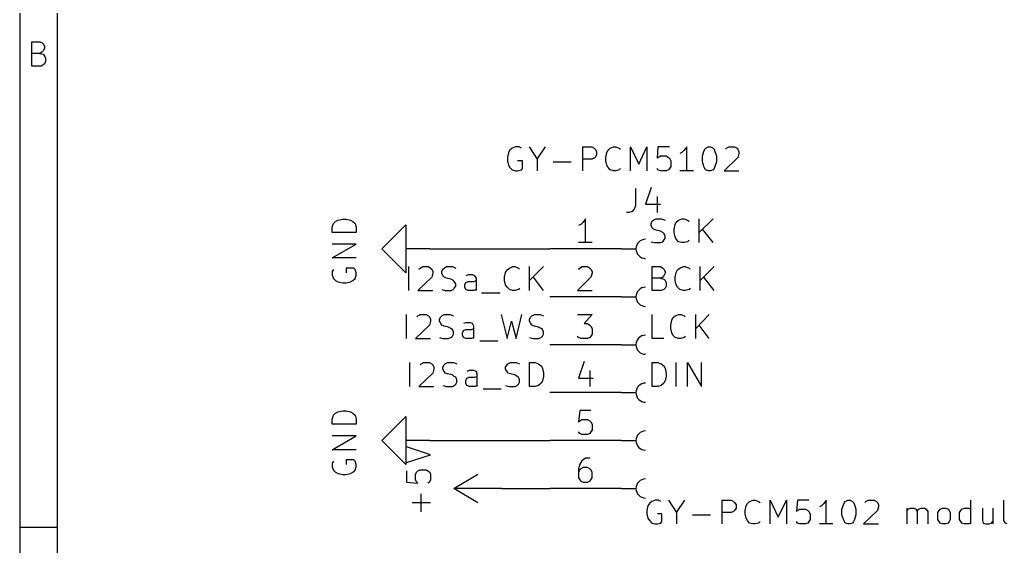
# Model space of a CAD drawing. Extents: x 0.4 to 11.3, y -7.9 to -0.4.
# Drawn here: x 0.394 to 2.455, y -4.37 to -3.272 of the extents above; entities that cross this region are included whole.
import ezdxf

# ---------------------------------------------------------------- set-up
doc = ezdxf.new("R2010")
doc.units = 0
doc.header["$MEASUREMENT"] = 0
for name, color, linetype in [('BLACK', 7, 'CONTINUOUS'), ('BLUE3', 171, 'CONTINUOUS'), ('CYAN2', 4, 'CONTINUOUS'), ('GREEN2', 3, 'CONTINUOUS'), ('MAGENTA2', 6, 'CONTINUOUS'), ('RED2', 1, 'CONTINUOUS')]:
    doc.layers.add(name, color=color, linetype=linetype)

msp = doc.modelspace()

# ---------------------------------------------------------------- linework, layer by layer
at = {"layer": 'BLACK', "linetype": 'CONTINUOUS'}
for p, q in [((1.417, -3.544), (1.414, -3.549)), ((1.422, -3.54), (1.417, -3.544)), ((1.429, -3.537), (1.422, -3.54)), ((1.436, -3.537), (1.429, -3.537)), ((1.441, -3.54), (1.436, -3.537)), ((1.457, -3.537), (1.474, -3.563)), ((1.474, -3.563), (1.491, -3.537)), ((1.569, -3.587), (1.569, -3.537)), ((1.569, -3.537), (1.588, -3.537)), ((1.588, -3.537), (1.593, -3.54)), ((1.593, -3.54), (1.595, -3.542)), ((1.595, -3.542), (1.598, -3.547)), ((1.619, -3.549), (1.622, -3.544)), ((1.622, -3.544), (1.626, -3.54)), ((1.626, -3.54), (1.633, -3.537)), ((1.633, -3.537), (1.638, -3.537)), ((1.638, -3.537), (1.645, -3.54)), ((1.645, -3.54), (1.648, -3.542)), ((1.669, -3.587), (1.669, -3.537)), ((1.669, -3.537), (1.686, -3.573)), ((1.686, -3.573), (1.703, -3.537)), ((1.703, -3.537), (1.703, -3.587)), ((1.726, -3.537), (1.724, -3.561)), ((1.75, -3.537), (1.726, -3.537)), ((1.781, -3.544), (1.776, -3.549)), ((1.786, -3.537), (1.781, -3.544)), ((1.786, -3.587), (1.786, -3.537)), ((1.822, -3.547), (1.824, -3.542)), ((1.824, -3.542), (1.826, -3.54)), ((1.826, -3.54), (1.831, -3.537)), ((1.831, -3.537), (1.836, -3.537)), ((1.836, -3.537), (1.841, -3.54)), ((1.841, -3.54), (1.843, -3.542)), ((1.843, -3.542), (1.845, -3.547)), ((1.867, -3.542), (1.869, -3.54)), ((1.869, -3.54), (1.874, -3.537)), ((1.874, -3.537), (1.886, -3.537)), ((1.886, -3.537), (1.891, -3.54)), ((1.891, -3.54), (1.893, -3.542)), ((1.893, -3.542), (1.895, -3.547)), ((1.414, -3.549), (1.412, -3.559)), ((1.412, -3.559), (1.412, -3.566)), ((1.474, -3.563), (1.474, -3.587)), ((1.588, -3.563), (1.569, -3.563)), ((1.593, -3.561), (1.588, -3.563)), ((1.595, -3.559), (1.593, -3.561)), ((1.598, -3.554), (1.595, -3.559)), ((1.598, -3.547), (1.598, -3.554)), ((1.617, -3.559), (1.619, -3.549)), ((1.617, -3.566), (1.617, -3.559)), ((1.724, -3.561), (1.726, -3.559)), ((1.726, -3.559), (1.731, -3.556)), ((1.731, -3.556), (1.743, -3.556)), ((1.743, -3.556), (1.748, -3.559)), ((1.748, -3.559), (1.75, -3.561)), ((1.75, -3.561), (1.753, -3.566)), ((1.776, -3.549), (1.772, -3.551)), ((1.819, -3.556), (1.822, -3.547)), ((1.819, -3.568), (1.819, -3.556)), ((1.845, -3.547), (1.848, -3.556)), ((1.848, -3.556), (1.848, -3.568)), ((1.893, -3.559), (1.864, -3.587)), ((1.895, -3.551), (1.893, -3.559)), ((1.895, -3.547), (1.895, -3.551)), ((1.412, -3.566), (1.414, -3.575)), ((1.414, -3.575), (1.417, -3.58)), ((1.417, -3.58), (1.422, -3.585)), ((1.422, -3.585), (1.429, -3.587)), ((1.443, -3.566), (1.433, -3.566)), ((1.433, -3.587), (1.441, -3.585)), ((1.441, -3.585), (1.443, -3.582)), ((1.443, -3.582), (1.443, -3.566)), ((1.507, -3.568), (1.545, -3.568)), ((1.619, -3.575), (1.617, -3.566)), ((1.622, -3.58), (1.619, -3.575)), ((1.626, -3.585), (1.622, -3.58)), ((1.633, -3.587), (1.626, -3.585)), ((1.645, -3.585), (1.638, -3.587)), ((1.648, -3.582), (1.645, -3.585)), ((1.726, -3.585), (1.724, -3.582)), ((1.731, -3.587), (1.726, -3.585)), ((1.748, -3.585), (1.743, -3.587)), ((1.75, -3.582), (1.748, -3.585)), ((1.753, -3.578), (1.75, -3.582)), ((1.753, -3.566), (1.753, -3.578)), ((1.822, -3.578), (1.819, -3.568)), ((1.824, -3.582), (1.822, -3.578)), ((1.826, -3.585), (1.824, -3.582)), ((1.831, -3.587), (1.826, -3.585)), ((1.841, -3.585), (1.836, -3.587)), ((1.843, -3.582), (1.841, -3.585)), ((1.845, -3.578), (1.843, -3.582)), ((1.848, -3.568), (1.845, -3.578)), ((1.429, -3.587), (1.433, -3.587)), ((1.638, -3.587), (1.633, -3.587)), ((1.743, -3.587), (1.731, -3.587)), ((1.8, -3.587), (1.772, -3.587)), ((1.836, -3.587), (1.831, -3.587)), ((1.864, -3.587), (1.895, -3.587)), ((1.206, -3.837), (1.206, -3.787)), ((1.227, -3.792), (1.23, -3.79)), ((1.23, -3.79), (1.235, -3.787)), ((1.235, -3.787), (1.247, -3.787)), ((1.247, -3.787), (1.251, -3.79)), ((1.251, -3.79), (1.254, -3.792)), ((1.254, -3.792), (1.256, -3.797)), ((1.275, -3.797), (1.277, -3.792)), ((1.277, -3.792), (1.28, -3.79)), ((1.28, -3.79), (1.285, -3.787)), ((1.285, -3.787), (1.297, -3.787)), ((1.297, -3.787), (1.304, -3.79)), ((1.411, -3.794), (1.416, -3.79)), ((1.416, -3.79), (1.423, -3.787)), ((1.423, -3.787), (1.427, -3.787)), ((1.427, -3.787), (1.435, -3.79)), ((1.435, -3.79), (1.437, -3.792)), ((1.458, -3.837), (1.458, -3.787)), ((1.487, -3.787), (1.458, -3.816)), ((1.254, -3.809), (1.225, -3.837)), ((1.256, -3.801), (1.254, -3.809)), ((1.256, -3.797), (1.256, -3.801)), ((1.275, -3.801), (1.275, -3.797)), ((1.277, -3.806), (1.275, -3.801)), ((1.28, -3.809), (1.277, -3.806)), ((1.285, -3.811), (1.28, -3.809)), ((1.294, -3.813), (1.285, -3.811)), ((1.33, -3.804), (1.325, -3.806)), ((1.339, -3.804), (1.33, -3.804)), ((1.344, -3.806), (1.339, -3.804)), ((1.347, -3.811), (1.344, -3.806)), ((1.347, -3.837), (1.347, -3.811)), ((1.406, -3.809), (1.408, -3.799)), ((1.406, -3.816), (1.406, -3.809)), ((1.408, -3.799), (1.411, -3.794)), ((1.487, -3.837), (1.466, -3.809)), ((1.299, -3.816), (1.294, -3.813)), ((1.301, -3.818), (1.299, -3.816)), ((1.299, -3.835), (1.301, -3.832)), ((1.304, -3.823), (1.301, -3.818)), ((1.301, -3.832), (1.304, -3.828)), ((1.304, -3.828), (1.304, -3.823)), ((1.323, -3.825), (1.325, -3.82)), ((1.323, -3.83), (1.323, -3.825)), ((1.325, -3.835), (1.323, -3.83)), ((1.325, -3.82), (1.33, -3.818)), ((1.33, -3.818), (1.342, -3.818)), ((1.342, -3.818), (1.347, -3.816)), ((1.408, -3.825), (1.406, -3.816)), ((1.411, -3.83), (1.408, -3.825)), ((1.416, -3.835), (1.411, -3.83)), ((1.437, -3.832), (1.435, -3.835)), ((1.225, -3.837), (1.256, -3.837)), ((1.275, -3.835), (1.282, -3.837)), ((1.282, -3.837), (1.294, -3.837)), ((1.294, -3.837), (1.299, -3.835)), ((1.33, -3.837), (1.325, -3.835)), ((1.342, -3.837), (1.33, -3.837)), ((1.347, -3.835), (1.342, -3.837)), ((1.358, -3.842), (1.397, -3.842)), ((1.423, -3.837), (1.416, -3.835)), ((1.427, -3.837), (1.423, -3.837)), ((1.435, -3.835), (1.427, -3.837)), ((1.201, -3.937), (1.201, -3.887)), ((1.223, -3.892), (1.225, -3.89)), ((1.225, -3.89), (1.23, -3.887)), ((1.23, -3.887), (1.242, -3.887)), ((1.242, -3.887), (1.247, -3.89)), ((1.247, -3.89), (1.249, -3.892)), ((1.249, -3.892), (1.251, -3.897)), ((1.27, -3.897), (1.273, -3.892)), ((1.273, -3.892), (1.275, -3.89)), ((1.275, -3.89), (1.28, -3.887)), ((1.28, -3.887), (1.292, -3.887)), ((1.292, -3.887), (1.299, -3.89)), ((1.399, -3.887), (1.411, -3.937)), ((1.43, -3.937), (1.442, -3.887)), ((1.458, -3.897), (1.461, -3.892)), ((1.461, -3.892), (1.463, -3.89)), ((1.463, -3.89), (1.468, -3.887)), ((1.468, -3.887), (1.48, -3.887)), ((1.48, -3.887), (1.487, -3.89)), ((1.249, -3.909), (1.22, -3.937)), ((1.251, -3.901), (1.249, -3.909)), ((1.251, -3.897), (1.251, -3.901)), ((1.27, -3.901), (1.27, -3.897)), ((1.273, -3.906), (1.27, -3.901)), ((1.275, -3.909), (1.273, -3.906)), ((1.28, -3.911), (1.275, -3.909)), ((1.289, -3.913), (1.28, -3.911)), ((1.294, -3.916), (1.289, -3.913)), ((1.325, -3.904), (1.32, -3.906)), ((1.335, -3.904), (1.325, -3.904)), ((1.339, -3.906), (1.335, -3.904)), ((1.342, -3.911), (1.339, -3.906)), ((1.342, -3.937), (1.342, -3.911)), ((1.411, -3.937), (1.42, -3.901)), ((1.42, -3.901), (1.43, -3.937)), ((1.458, -3.901), (1.458, -3.897)), ((1.461, -3.906), (1.458, -3.901)), ((1.463, -3.909), (1.461, -3.906)), ((1.468, -3.911), (1.463, -3.909)), ((1.477, -3.913), (1.468, -3.911)), ((1.482, -3.916), (1.477, -3.913)), ((1.27, -3.935), (1.277, -3.937)), ((1.289, -3.937), (1.294, -3.935)), ((1.297, -3.918), (1.294, -3.916)), ((1.294, -3.935), (1.297, -3.932)), ((1.299, -3.923), (1.297, -3.918)), ((1.297, -3.932), (1.299, -3.928)), ((1.299, -3.928), (1.299, -3.923)), ((1.318, -3.925), (1.32, -3.92)), ((1.318, -3.93), (1.318, -3.925)), ((1.32, -3.935), (1.318, -3.93)), ((1.32, -3.92), (1.325, -3.918)), ((1.325, -3.937), (1.32, -3.935)), ((1.325, -3.918), (1.337, -3.918)), ((1.337, -3.918), (1.342, -3.916)), ((1.342, -3.935), (1.337, -3.937)), ((1.458, -3.935), (1.466, -3.937)), ((1.477, -3.937), (1.482, -3.935)), ((1.485, -3.918), (1.482, -3.916)), ((1.482, -3.935), (1.485, -3.932)), ((1.487, -3.923), (1.485, -3.918)), ((1.485, -3.932), (1.487, -3.928)), ((1.487, -3.928), (1.487, -3.923)), ((1.22, -3.937), (1.251, -3.937)), ((1.277, -3.937), (1.289, -3.937)), ((1.337, -3.937), (1.325, -3.937)), ((1.354, -3.942), (1.392, -3.942)), ((1.466, -3.937), (1.477, -3.937)), ((1.208, -4.037), (1.208, -3.987)), ((1.23, -3.992), (1.232, -3.99)), ((1.232, -3.99), (1.237, -3.987)), ((1.237, -3.987), (1.249, -3.987)), ((1.249, -3.987), (1.254, -3.99)), ((1.254, -3.99), (1.256, -3.992)), ((1.256, -3.992), (1.258, -3.997)), ((1.258, -3.997), (1.258, -4.001)), ((1.277, -3.997), (1.28, -3.992)), ((1.277, -4.001), (1.277, -3.997)), ((1.28, -3.992), (1.282, -3.99)), ((1.282, -3.99), (1.287, -3.987)), ((1.287, -3.987), (1.299, -3.987)), ((1.299, -3.987), (1.306, -3.99)), ((1.408, -3.997), (1.411, -3.992)), ((1.408, -4.001), (1.408, -3.997)), ((1.411, -3.992), (1.413, -3.99)), ((1.413, -3.99), (1.418, -3.987)), ((1.418, -3.987), (1.43, -3.987)), ((1.43, -3.987), (1.437, -3.99)), ((1.458, -4.037), (1.458, -3.987)), ((1.458, -3.987), (1.47, -3.987)), ((1.47, -3.987), (1.477, -3.99)), ((1.477, -3.99), (1.482, -3.994)), ((1.482, -3.994), (1.485, -3.999)), ((1.256, -4.009), (1.227, -4.037)), ((1.258, -4.001), (1.256, -4.009)), ((1.28, -4.006), (1.277, -4.001)), ((1.282, -4.009), (1.28, -4.006)), ((1.287, -4.011), (1.282, -4.009)), ((1.297, -4.013), (1.287, -4.011)), ((1.301, -4.016), (1.297, -4.013)), ((1.304, -4.018), (1.301, -4.016)), ((1.306, -4.023), (1.304, -4.018)), ((1.332, -4.004), (1.327, -4.006)), ((1.327, -4.02), (1.332, -4.018)), ((1.342, -4.004), (1.332, -4.004)), ((1.332, -4.018), (1.344, -4.018)), ((1.347, -4.006), (1.342, -4.004)), ((1.344, -4.018), (1.349, -4.016)), ((1.349, -4.011), (1.347, -4.006)), ((1.349, -4.037), (1.349, -4.011)), ((1.411, -4.006), (1.408, -4.001)), ((1.413, -4.009), (1.411, -4.006)), ((1.418, -4.011), (1.413, -4.009)), ((1.427, -4.013), (1.418, -4.011)), ((1.432, -4.016), (1.427, -4.013)), ((1.435, -4.018), (1.432, -4.016)), ((1.437, -4.023), (1.435, -4.018)), ((1.485, -3.999), (1.487, -4.009)), ((1.487, -4.016), (1.485, -4.025)), ((1.487, -4.009), (1.487, -4.016)), ((1.227, -4.037), (1.258, -4.037)), ((1.277, -4.035), (1.285, -4.037)), ((1.285, -4.037), (1.297, -4.037)), ((1.297, -4.037), (1.301, -4.035)), ((1.301, -4.035), (1.304, -4.032)), ((1.304, -4.032), (1.306, -4.028)), ((1.306, -4.028), (1.306, -4.023)), ((1.325, -4.025), (1.327, -4.02)), ((1.325, -4.03), (1.325, -4.025)), ((1.327, -4.035), (1.325, -4.03)), ((1.332, -4.037), (1.327, -4.035)), ((1.344, -4.037), (1.332, -4.037)), ((1.349, -4.035), (1.344, -4.037)), ((1.408, -4.035), (1.416, -4.037)), ((1.416, -4.037), (1.427, -4.037)), ((1.427, -4.037), (1.432, -4.035)), ((1.432, -4.035), (1.435, -4.032)), ((1.435, -4.032), (1.437, -4.028)), ((1.437, -4.028), (1.437, -4.023)), ((1.47, -4.037), (1.458, -4.037)), ((1.477, -4.035), (1.47, -4.037)), ((1.482, -4.03), (1.477, -4.035)), ((1.485, -4.025), (1.482, -4.03)), ((1.361, -4.042), (1.399, -4.042))]:
    msp.add_line(p, q, dxfattribs=at)
at = {"layer": 'BLUE3', "linetype": 'CONTINUOUS'}
for p, q in [((1.717, -3.69), (1.722, -3.687)), ((1.722, -3.687), (1.733, -3.687)), ((1.733, -3.687), (1.741, -3.69)), ((1.769, -3.69), (1.776, -3.687)), ((1.776, -3.687), (1.781, -3.687)), ((1.781, -3.687), (1.788, -3.69)), ((1.812, -3.737), (1.812, -3.687)), ((1.841, -3.687), (1.812, -3.716)), ((1.712, -3.697), (1.714, -3.692)), ((1.712, -3.701), (1.712, -3.697)), ((1.714, -3.706), (1.712, -3.701)), ((1.714, -3.692), (1.717, -3.69)), ((1.717, -3.709), (1.714, -3.706)), ((1.722, -3.711), (1.717, -3.709)), ((1.76, -3.709), (1.762, -3.699)), ((1.76, -3.716), (1.76, -3.709)), ((1.762, -3.699), (1.764, -3.694)), ((1.764, -3.694), (1.769, -3.69)), ((1.788, -3.69), (1.791, -3.692)), ((1.841, -3.737), (1.819, -3.709)), ((1.731, -3.713), (1.722, -3.711)), ((1.736, -3.716), (1.731, -3.713)), ((1.738, -3.718), (1.736, -3.716)), ((1.741, -3.723), (1.738, -3.718)), ((1.738, -3.732), (1.741, -3.728)), ((1.741, -3.728), (1.741, -3.723)), ((1.762, -3.725), (1.76, -3.716)), ((1.764, -3.73), (1.762, -3.725)), ((1.769, -3.735), (1.764, -3.73)), ((1.712, -3.735), (1.719, -3.737)), ((1.719, -3.737), (1.731, -3.737)), ((1.731, -3.737), (1.736, -3.735)), ((1.736, -3.735), (1.738, -3.732)), ((1.776, -3.737), (1.769, -3.735)), ((1.781, -3.737), (1.776, -3.737)), ((1.788, -3.735), (1.781, -3.737)), ((1.791, -3.732), (1.788, -3.735)), ((1.714, -3.837), (1.714, -3.787)), ((1.714, -3.787), (1.731, -3.787)), ((1.731, -3.787), (1.736, -3.79)), ((1.736, -3.79), (1.738, -3.792)), ((1.738, -3.792), (1.741, -3.797)), ((1.767, -3.794), (1.772, -3.79)), ((1.772, -3.79), (1.779, -3.787)), ((1.779, -3.787), (1.783, -3.787)), ((1.783, -3.787), (1.791, -3.79)), ((1.791, -3.79), (1.793, -3.792)), ((1.814, -3.837), (1.814, -3.787)), ((1.843, -3.787), (1.814, -3.816)), ((1.731, -3.811), (1.714, -3.811)), ((1.736, -3.809), (1.731, -3.811)), ((1.731, -3.811), (1.738, -3.813)), ((1.738, -3.806), (1.736, -3.809)), ((1.741, -3.801), (1.738, -3.806)), ((1.741, -3.797), (1.741, -3.801)), ((1.762, -3.809), (1.764, -3.799)), ((1.762, -3.816), (1.762, -3.809)), ((1.764, -3.799), (1.767, -3.794)), ((1.843, -3.837), (1.822, -3.809)), ((1.738, -3.813), (1.741, -3.816)), ((1.741, -3.832), (1.738, -3.835)), ((1.741, -3.816), (1.743, -3.82)), ((1.743, -3.828), (1.741, -3.832)), ((1.743, -3.82), (1.743, -3.828)), ((1.764, -3.825), (1.762, -3.816)), ((1.767, -3.83), (1.764, -3.825)), ((1.772, -3.835), (1.767, -3.83)), ((1.793, -3.832), (1.791, -3.835)), ((1.733, -3.837), (1.714, -3.837)), ((1.738, -3.835), (1.733, -3.837)), ((1.779, -3.837), (1.772, -3.835)), ((1.783, -3.837), (1.779, -3.837)), ((1.791, -3.835), (1.783, -3.837)), ((1.714, -3.937), (1.714, -3.887)), ((1.755, -3.899), (1.757, -3.894)), ((1.757, -3.894), (1.762, -3.89)), ((1.762, -3.89), (1.769, -3.887)), ((1.769, -3.887), (1.774, -3.887)), ((1.774, -3.887), (1.781, -3.89)), ((1.781, -3.89), (1.783, -3.892)), ((1.805, -3.937), (1.805, -3.887)), ((1.833, -3.887), (1.805, -3.916)), ((1.753, -3.909), (1.755, -3.899)), ((1.753, -3.916), (1.753, -3.909)), ((1.833, -3.937), (1.812, -3.909)), ((1.755, -3.925), (1.753, -3.916)), ((1.757, -3.93), (1.755, -3.925)), ((1.762, -3.935), (1.757, -3.93)), ((1.769, -3.937), (1.762, -3.935)), ((1.781, -3.935), (1.774, -3.937)), ((1.783, -3.932), (1.781, -3.935)), ((1.738, -3.937), (1.714, -3.937)), ((1.774, -3.937), (1.769, -3.937)), ((1.714, -4.037), (1.714, -3.987)), ((1.714, -3.987), (1.726, -3.987)), ((1.726, -3.987), (1.733, -3.99)), ((1.733, -3.99), (1.738, -3.994)), ((1.738, -3.994), (1.741, -3.999)), ((1.764, -4.037), (1.764, -3.987)), ((1.788, -4.037), (1.788, -3.987)), ((1.788, -3.987), (1.817, -4.037)), ((1.817, -4.037), (1.817, -3.987)), ((1.741, -3.999), (1.743, -4.009)), ((1.743, -4.016), (1.741, -4.025)), ((1.743, -4.009), (1.743, -4.016)), ((1.726, -4.037), (1.714, -4.037)), ((1.733, -4.035), (1.726, -4.037)), ((1.738, -4.03), (1.733, -4.035)), ((1.741, -4.025), (1.738, -4.03))]:
    msp.add_line(p, q, dxfattribs=at)
at = {"layer": 'CYAN2', "linetype": 'CONTINUOUS'}
for p, q in [((1.679, -3.624), (1.679, -3.66)), ((1.712, -3.622), (1.7, -3.657)), ((1.724, -3.641), (1.724, -3.674)), ((1.676, -3.667), (1.672, -3.672)), ((1.679, -3.66), (1.676, -3.667)), ((1.7, -3.657), (1.731, -3.657)), ((1.058, -3.69), (1.068, -3.688)), ((1.068, -3.688), (1.075, -3.688)), ((1.075, -3.688), (1.084, -3.69)), ((1.665, -3.674), (1.66, -3.674)), ((1.672, -3.672), (1.665, -3.674)), ((1.046, -3.705), (1.049, -3.697)), ((1.046, -3.716), (1.046, -3.705)), ((1.049, -3.697), (1.053, -3.693)), ((1.053, -3.693), (1.058, -3.69)), ((1.084, -3.69), (1.089, -3.693)), ((1.089, -3.693), (1.094, -3.697)), ((1.094, -3.697), (1.096, -3.705)), ((1.096, -3.705), (1.096, -3.716)), ((1.096, -3.716), (1.046, -3.716)), ((1.046, -3.769), (1.096, -3.74)), ((1.096, -3.74), (1.046, -3.74)), ((1.096, -3.769), (1.046, -3.769)), ((1.091, -3.79), (1.075, -3.79)), ((1.075, -3.79), (1.075, -3.8)), ((1.094, -3.793), (1.091, -3.79)), ((1.049, -3.793), (1.046, -3.797)), ((1.046, -3.797), (1.046, -3.805)), ((1.046, -3.805), (1.049, -3.812)), ((1.049, -3.812), (1.053, -3.816)), ((1.089, -3.816), (1.094, -3.812)), ((1.096, -3.8), (1.094, -3.793)), ((1.094, -3.812), (1.096, -3.805)), ((1.096, -3.805), (1.096, -3.8)), ((1.053, -3.816), (1.058, -3.819)), ((1.058, -3.819), (1.068, -3.821)), ((1.068, -3.821), (1.075, -3.821)), ((1.075, -3.821), (1.084, -3.819)), ((1.084, -3.819), (1.089, -3.816)), ((1.046, -4.105), (1.049, -4.097)), ((1.049, -4.097), (1.053, -4.093)), ((1.053, -4.093), (1.058, -4.09)), ((1.058, -4.09), (1.068, -4.088)), ((1.068, -4.088), (1.075, -4.088)), ((1.075, -4.088), (1.084, -4.09)), ((1.084, -4.09), (1.089, -4.093)), ((1.089, -4.093), (1.094, -4.097)), ((1.094, -4.097), (1.096, -4.105)), ((1.046, -4.116), (1.046, -4.105)), ((1.096, -4.116), (1.046, -4.116)), ((1.096, -4.105), (1.096, -4.116)), ((1.046, -4.169), (1.096, -4.14)), ((1.096, -4.14), (1.046, -4.14)), ((1.251, -4.18), (1.201, -4.163)), ((1.096, -4.169), (1.046, -4.169)), ((1.201, -4.196), (1.251, -4.18)), ((1.049, -4.193), (1.046, -4.197)), ((1.046, -4.197), (1.046, -4.205)), ((1.091, -4.19), (1.075, -4.19)), ((1.075, -4.19), (1.075, -4.2)), ((1.094, -4.193), (1.091, -4.19)), ((1.096, -4.2), (1.094, -4.193)), ((1.096, -4.205), (1.096, -4.2)), ((1.046, -4.205), (1.049, -4.212)), ((1.049, -4.212), (1.053, -4.216)), ((1.053, -4.216), (1.058, -4.219)), ((1.058, -4.219), (1.068, -4.221)), ((1.068, -4.221), (1.075, -4.221)), ((1.075, -4.221), (1.084, -4.219)), ((1.084, -4.219), (1.089, -4.216)), ((1.089, -4.216), (1.094, -4.212)), ((1.094, -4.212), (1.096, -4.205)), ((1.201, -4.213), (1.201, -4.237)), ((1.22, -4.22), (1.223, -4.215)), ((1.22, -4.232), (1.22, -4.22)), ((1.223, -4.215), (1.225, -4.213)), ((1.225, -4.213), (1.23, -4.211)), ((1.23, -4.211), (1.242, -4.211)), ((1.242, -4.211), (1.246, -4.213)), ((1.246, -4.213), (1.249, -4.215)), ((1.249, -4.215), (1.251, -4.22)), ((1.251, -4.22), (1.251, -4.232)), ((1.201, -4.237), (1.225, -4.239)), ((1.223, -4.237), (1.22, -4.232)), ((1.225, -4.239), (1.223, -4.237)), ((1.249, -4.237), (1.246, -4.239)), ((1.251, -4.232), (1.249, -4.237)), ((1.232, -4.299), (1.232, -4.261)), ((1.251, -4.28), (1.213, -4.28))]:
    msp.add_line(p, q, dxfattribs=at)
at = {"layer": 'GREEN2', "linetype": 'CONTINUOUS'}
for p, q in [((1.25, -3.75), (1.5, -3.75)), ((1.25, -4.15), (1.5, -4.15)), ((1.4, -4.25), (1.5, -4.25))]:
    msp.add_line(p, q, dxfattribs=at)
at = {"layer": 'MAGENTA2', "linetype": 'CONTINUOUS'}
for p, q in [((1.705, -4.286), (1.703, -4.296)), ((1.708, -4.281), (1.705, -4.286)), ((1.713, -4.277), (1.708, -4.281)), ((1.72, -4.274), (1.713, -4.277)), ((1.727, -4.274), (1.72, -4.274)), ((1.732, -4.277), (1.727, -4.274)), ((1.748, -4.274), (1.765, -4.3)), ((1.765, -4.3), (1.782, -4.274)), ((1.86, -4.324), (1.86, -4.274)), ((1.86, -4.274), (1.879, -4.274)), ((1.879, -4.274), (1.884, -4.277)), ((1.884, -4.277), (1.886, -4.279)), ((1.886, -4.279), (1.889, -4.284)), ((1.889, -4.284), (1.889, -4.291)), ((1.908, -4.296), (1.91, -4.286)), ((1.91, -4.286), (1.913, -4.281)), ((1.913, -4.281), (1.917, -4.277)), ((1.917, -4.277), (1.925, -4.274)), ((1.925, -4.274), (1.929, -4.274)), ((1.929, -4.274), (1.936, -4.277)), ((1.936, -4.277), (1.939, -4.279)), ((1.96, -4.324), (1.96, -4.274)), ((1.96, -4.274), (1.977, -4.31)), ((1.977, -4.31), (1.994, -4.274)), ((1.994, -4.274), (1.994, -4.324)), ((2.017, -4.274), (2.015, -4.298)), ((2.041, -4.274), (2.017, -4.274)), ((2.067, -4.286), (2.063, -4.288)), ((2.072, -4.281), (2.067, -4.286)), ((2.077, -4.274), (2.072, -4.281)), ((2.077, -4.324), (2.077, -4.274)), ((2.11, -4.293), (2.113, -4.284)), ((2.113, -4.284), (2.115, -4.279)), ((2.115, -4.279), (2.117, -4.277)), ((2.117, -4.277), (2.122, -4.274)), ((2.122, -4.274), (2.127, -4.274)), ((2.127, -4.274), (2.132, -4.277)), ((2.132, -4.277), (2.134, -4.279)), ((2.134, -4.279), (2.136, -4.284)), ((2.136, -4.284), (2.139, -4.293)), ((2.158, -4.279), (2.16, -4.277)), ((2.16, -4.277), (2.165, -4.274)), ((2.165, -4.274), (2.177, -4.274)), ((2.177, -4.274), (2.182, -4.277)), ((2.182, -4.277), (2.184, -4.279)), ((2.184, -4.279), (2.186, -4.284)), ((2.186, -4.284), (2.186, -4.288)), ((2.379, -4.324), (2.379, -4.274)), ((2.448, -4.317), (2.448, -4.274)), ((1.703, -4.296), (1.703, -4.303)), ((1.703, -4.303), (1.705, -4.312)), ((1.734, -4.303), (1.725, -4.303)), ((1.734, -4.319), (1.734, -4.303)), ((1.765, -4.3), (1.765, -4.324)), ((1.798, -4.305), (1.836, -4.305)), ((1.879, -4.3), (1.86, -4.3)), ((1.884, -4.298), (1.879, -4.3)), ((1.886, -4.296), (1.884, -4.298)), ((1.889, -4.291), (1.886, -4.296)), ((1.908, -4.303), (1.908, -4.296)), ((1.91, -4.312), (1.908, -4.303)), ((2.015, -4.298), (2.017, -4.296)), ((2.017, -4.296), (2.022, -4.293)), ((2.022, -4.293), (2.034, -4.293)), ((2.034, -4.293), (2.039, -4.296)), ((2.039, -4.296), (2.041, -4.298)), ((2.041, -4.298), (2.044, -4.303)), ((2.044, -4.303), (2.044, -4.315)), ((2.11, -4.305), (2.11, -4.293)), ((2.113, -4.315), (2.11, -4.305)), ((2.139, -4.305), (2.136, -4.315)), ((2.139, -4.293), (2.139, -4.305)), ((2.184, -4.296), (2.155, -4.324)), ((2.186, -4.288), (2.184, -4.296)), ((2.246, -4.324), (2.246, -4.291)), ((2.246, -4.296), (2.248, -4.293)), ((2.248, -4.293), (2.253, -4.291)), ((2.253, -4.291), (2.26, -4.291)), ((2.26, -4.291), (2.265, -4.293)), ((2.265, -4.293), (2.267, -4.298)), ((2.267, -4.298), (2.27, -4.293)), ((2.267, -4.298), (2.267, -4.324)), ((2.27, -4.293), (2.275, -4.291)), ((2.275, -4.291), (2.282, -4.291)), ((2.282, -4.291), (2.286, -4.293)), ((2.286, -4.293), (2.289, -4.298)), ((2.289, -4.298), (2.289, -4.324)), ((2.31, -4.3), (2.313, -4.296)), ((2.31, -4.315), (2.31, -4.3)), ((2.313, -4.296), (2.315, -4.293)), ((2.315, -4.293), (2.32, -4.291)), ((2.32, -4.291), (2.327, -4.291)), ((2.327, -4.291), (2.332, -4.293)), ((2.332, -4.293), (2.334, -4.296)), ((2.334, -4.296), (2.336, -4.3)), ((2.336, -4.3), (2.336, -4.315)), ((2.355, -4.3), (2.358, -4.296)), ((2.355, -4.315), (2.355, -4.3)), ((2.358, -4.296), (2.36, -4.293)), ((2.36, -4.293), (2.365, -4.291)), ((2.365, -4.291), (2.375, -4.291)), ((2.375, -4.291), (2.379, -4.293)), ((2.403, -4.291), (2.403, -4.317)), ((2.425, -4.291), (2.425, -4.324)), ((1.705, -4.312), (1.708, -4.317)), ((1.708, -4.317), (1.713, -4.322)), ((1.713, -4.322), (1.72, -4.324)), ((1.72, -4.324), (1.725, -4.324)), ((1.725, -4.324), (1.732, -4.322)), ((1.732, -4.322), (1.734, -4.319)), ((1.913, -4.317), (1.91, -4.312)), ((1.917, -4.322), (1.913, -4.317)), ((1.925, -4.324), (1.917, -4.322)), ((1.929, -4.324), (1.925, -4.324)), ((1.936, -4.322), (1.929, -4.324)), ((1.939, -4.319), (1.936, -4.322)), ((2.017, -4.322), (2.015, -4.319)), ((2.022, -4.324), (2.017, -4.322)), ((2.034, -4.324), (2.022, -4.324)), ((2.039, -4.322), (2.034, -4.324)), ((2.041, -4.319), (2.039, -4.322)), ((2.044, -4.315), (2.041, -4.319)), ((2.091, -4.324), (2.063, -4.324)), ((2.115, -4.319), (2.113, -4.315)), ((2.117, -4.322), (2.115, -4.319)), ((2.122, -4.324), (2.117, -4.322)), ((2.127, -4.324), (2.122, -4.324)), ((2.132, -4.322), (2.127, -4.324)), ((2.134, -4.319), (2.132, -4.322)), ((2.136, -4.315), (2.134, -4.319)), ((2.155, -4.324), (2.186, -4.324)), ((2.313, -4.319), (2.31, -4.315)), ((2.315, -4.322), (2.313, -4.319)), ((2.32, -4.324), (2.315, -4.322)), ((2.327, -4.324), (2.32, -4.324)), ((2.332, -4.322), (2.327, -4.324)), ((2.334, -4.319), (2.332, -4.322)), ((2.336, -4.315), (2.334, -4.319)), ((2.358, -4.319), (2.355, -4.315)), ((2.36, -4.322), (2.358, -4.319)), ((2.365, -4.324), (2.36, -4.322)), ((2.375, -4.324), (2.365, -4.324)), ((2.379, -4.322), (2.375, -4.324)), ((2.403, -4.317), (2.405, -4.322)), ((2.405, -4.322), (2.41, -4.324)), ((2.41, -4.324), (2.417, -4.324)), ((2.417, -4.324), (2.422, -4.322)), ((2.422, -4.322), (2.425, -4.319)), ((2.451, -4.322), (2.448, -4.317)), ((2.455, -4.324), (2.451, -4.322))]:
    msp.add_line(p, q, dxfattribs=at)
at = {"layer": 'RED2', "linetype": 'CONTINUOUS'}
for p, q in [((0.394, -0.394), (0.394, -7.874)), ((0.472, -0.472), (0.472, -7.796)), ((0.419, -3.369), (0.419, -3.318)), ((0.419, -3.318), (0.436, -3.318)), ((0.436, -3.318), (0.441, -3.32)), ((0.441, -3.32), (0.443, -3.322)), ((0.443, -3.337), (0.441, -3.339)), ((0.443, -3.322), (0.446, -3.327)), ((0.446, -3.332), (0.443, -3.337)), ((0.446, -3.327), (0.446, -3.332)), ((0.436, -3.342), (0.419, -3.342)), ((0.441, -3.339), (0.436, -3.342)), ((0.436, -3.342), (0.443, -3.344)), ((0.443, -3.344), (0.446, -3.347)), ((0.446, -3.347), (0.448, -3.352)), ((0.448, -3.359), (0.446, -3.364)), ((0.448, -3.352), (0.448, -3.359)), ((0.439, -3.369), (0.419, -3.369)), ((0.443, -3.366), (0.439, -3.369)), ((0.446, -3.364), (0.443, -3.366)), ((1.575, -3.687), (1.57, -3.694)), ((1.575, -3.737), (1.575, -3.687)), ((1.15, -3.75), (1.2, -3.7)), ((1.2, -3.7), (1.2, -3.75)), ((1.565, -3.699), (1.56, -3.701)), ((1.57, -3.694), (1.565, -3.699)), ((1.2, -3.8), (1.15, -3.75)), ((1.25, -3.75), (1.2, -3.75)), ((1.2, -3.75), (1.2, -3.8)), ((1.65, -3.75), (1.5, -3.75)), ((1.589, -3.737), (1.56, -3.737)), ((1.65, -3.75), (1.68, -3.75)), ((1.56, -3.792), (1.563, -3.79)), ((1.563, -3.79), (1.567, -3.787)), ((1.567, -3.787), (1.579, -3.787)), ((1.579, -3.787), (1.584, -3.79)), ((1.584, -3.79), (1.586, -3.792)), ((1.586, -3.792), (1.589, -3.797)), ((1.586, -3.809), (1.558, -3.837)), ((1.589, -3.801), (1.586, -3.809)), ((1.589, -3.797), (1.589, -3.801)), ((1.65, -3.85), (1.5, -3.85)), ((1.558, -3.837), (1.589, -3.837)), ((1.65, -3.85), (1.68, -3.85)), ((1.558, -3.887), (1.589, -3.887)), ((1.589, -3.887), (1.572, -3.906)), ((1.572, -3.906), (1.579, -3.906)), ((1.579, -3.906), (1.584, -3.909)), ((1.584, -3.909), (1.586, -3.911)), ((1.586, -3.911), (1.589, -3.916)), ((1.56, -3.935), (1.558, -3.932)), ((1.565, -3.937), (1.56, -3.935)), ((1.584, -3.935), (1.579, -3.937)), ((1.586, -3.932), (1.584, -3.935)), ((1.589, -3.928), (1.586, -3.932)), ((1.589, -3.916), (1.589, -3.928)), ((1.65, -3.95), (1.5, -3.95)), ((1.579, -3.937), (1.565, -3.937)), ((1.65, -3.95), (1.68, -3.95)), ((1.572, -3.985), (1.56, -4.02)), ((1.584, -4.004), (1.584, -4.037)), ((1.56, -4.02), (1.591, -4.02)), ((1.65, -4.05), (1.5, -4.05)), ((1.65, -4.05), (1.68, -4.05)), ((1.15, -4.15), (1.2, -4.1)), ((1.2, -4.1), (1.2, -4.15)), ((1.563, -4.087), (1.56, -4.111)), ((1.586, -4.087), (1.563, -4.087)), ((1.56, -4.111), (1.563, -4.109)), ((1.563, -4.109), (1.567, -4.106)), ((1.567, -4.106), (1.579, -4.106)), ((1.579, -4.106), (1.584, -4.109)), ((1.584, -4.109), (1.586, -4.111)), ((1.586, -4.111), (1.589, -4.116)), ((1.589, -4.116), (1.589, -4.128)), ((1.563, -4.135), (1.56, -4.132)), ((1.567, -4.137), (1.563, -4.135)), ((1.579, -4.137), (1.567, -4.137)), ((1.584, -4.135), (1.579, -4.137)), ((1.586, -4.132), (1.584, -4.135)), ((1.589, -4.128), (1.586, -4.132)), ((1.2, -4.2), (1.15, -4.15)), ((1.25, -4.15), (1.2, -4.15)), ((1.2, -4.15), (1.2, -4.2)), ((1.65, -4.15), (1.5, -4.15)), ((1.65, -4.15), (1.68, -4.15)), ((1.563, -4.199), (1.56, -4.209)), ((1.567, -4.192), (1.563, -4.199)), ((1.57, -4.19), (1.567, -4.192)), ((1.575, -4.187), (1.57, -4.19)), ((1.584, -4.187), (1.575, -4.187)), ((1.3, -4.25), (1.35, -4.22)), ((1.56, -4.209), (1.56, -4.228)), ((1.563, -4.211), (1.56, -4.216)), ((1.565, -4.209), (1.563, -4.211)), ((1.57, -4.206), (1.565, -4.209)), ((1.579, -4.206), (1.57, -4.206)), ((1.584, -4.209), (1.579, -4.206)), ((1.586, -4.211), (1.584, -4.209)), ((1.589, -4.216), (1.586, -4.211)), ((1.589, -4.228), (1.589, -4.216)), ((1.56, -4.228), (1.563, -4.232)), ((1.563, -4.232), (1.565, -4.235)), ((1.565, -4.235), (1.57, -4.237)), ((1.57, -4.237), (1.579, -4.237)), ((1.579, -4.237), (1.584, -4.235)), ((1.584, -4.235), (1.586, -4.232)), ((1.586, -4.232), (1.589, -4.228)), ((1.35, -4.28), (1.3, -4.25)), ((1.4, -4.25), (1.3, -4.25)), ((1.65, -4.25), (1.5, -4.25)), ((1.65, -4.25), (1.68, -4.25)), ((0.394, -4.331), (0.472, -4.331))]:
    msp.add_line(p, q, dxfattribs=at)
at = {"layer": 'RED2'}
for centre in [(1.7, -3.75), (1.7, -3.85), (1.7, -3.95), (1.7, -4.05), (1.7, -4.15), (1.7, -4.25)]:
    msp.add_arc(centre, 0.02, -269.9, -90.1, dxfattribs=at)

doc.saveas('drawing.dxf')
